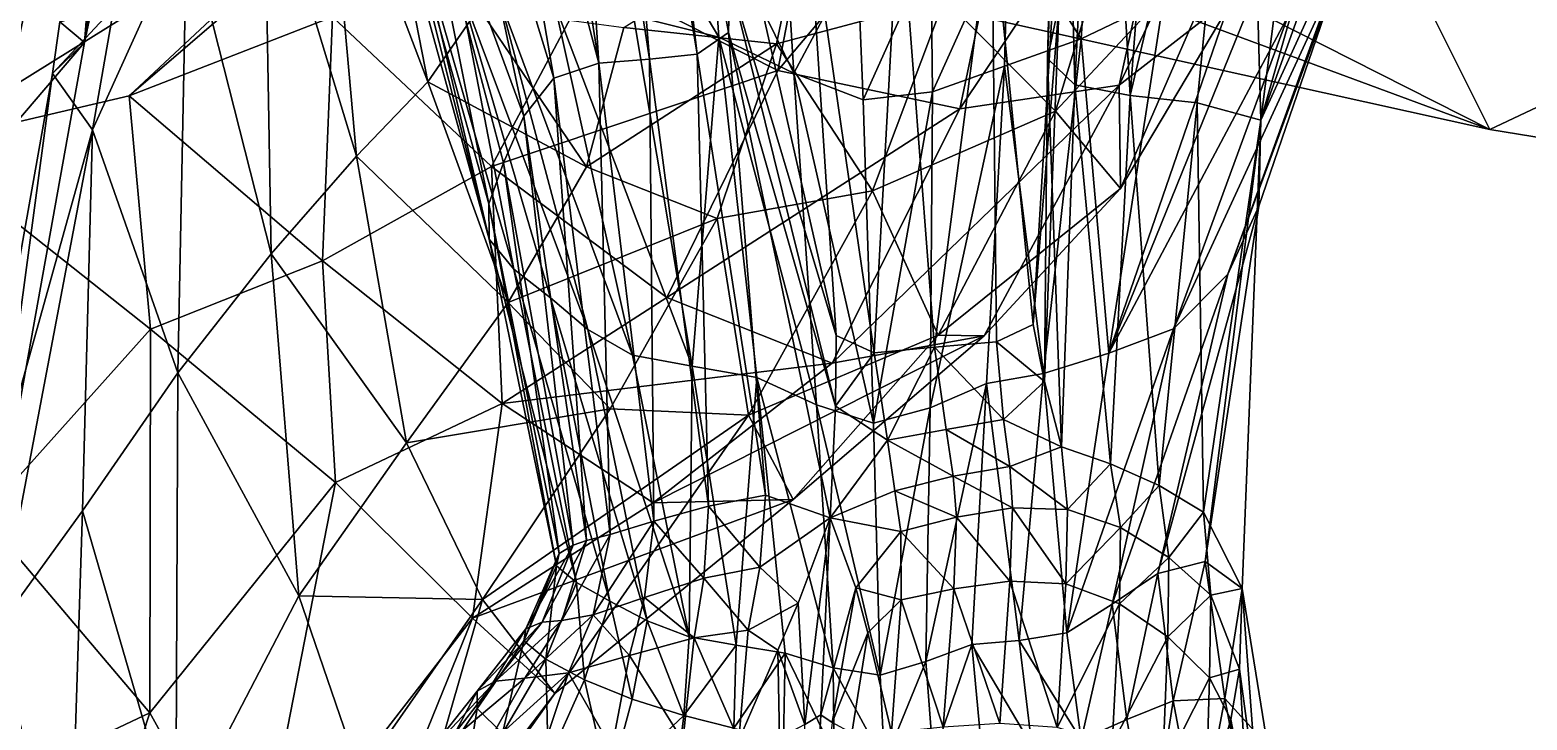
# Model space of a CAD drawing. Extents: x -76 to 76, y -20 to 79.
# Drawn here: x 2.073 to 6.332, y -9.336 to -7.374 of the extents above; entities that cross this region are included whole.
import ezdxf

# ---------------------------------------------------------------- set-up
doc = ezdxf.new("R2010")
doc.units = 0

msp = doc.modelspace()

# ---------------------------------------------------------------- linework, layer by layer
for points in [[(1.5892, -5.3111, 19.4395), (1.3165, -5.842, 18.2657), (6.2252, -7.6568, 19.3377)], [(5.9858, -7.1766, 20.1321), (1.5892, -5.3111, 19.4395), (6.2252, -7.6568, 19.3377)], [(3.7044, -5.8321, 3.4085), (3.7755, -5.7778, 3.3352), (3.9708, -7.4423, 2.0187)], [(4.0634, -7.2289, 1.8328), (4.0596, -7.381, 1.9652), (3.7755, -5.7778, 3.3352)], [(3.7755, -5.7778, 3.3352), (4.0596, -7.381, 1.9652), (3.9708, -7.4423, 2.0187)], [(3.5855, -5.8554, 3.4342), (3.7044, -5.8321, 3.4085), (3.8352, -7.4567, 2.0286)], [(3.7044, -5.8321, 3.4085), (3.9708, -7.4423, 2.0187), (3.8352, -7.4567, 2.0286)], [(5.0322, -5.8266, 3.2086), (5.006, -5.9874, 3.3905), (4.9678, -7.4552, 1.9306)], [(5.0007, -7.2983, 1.7836), (5.0322, -5.8266, 3.2086), (4.9678, -7.4552, 1.9306)], [(1.3165, -5.842, 18.2657), (2.7042, -6.8766, 17.3125), (6.2252, -7.6568, 19.3377)], [(3.4432, -5.8876, 3.4427), (3.5855, -5.8554, 3.4342), (3.691, -7.4682, 2.03)], [(3.5855, -5.8554, 3.4342), (3.8352, -7.4567, 2.0286), (3.691, -7.4682, 2.03)], [(3.4432, -5.8876, 3.4427), (3.691, -7.4682, 2.03), (3.3084, -6.0254, 3.4118)], [(2.3356, -6.0378, 9.4713), (2.5408, -5.9328, 9.8161), (2.2282, -7.4093, 9.5609)], [(2.5408, -5.9328, 9.8161), (2.4357, -6.0329, 9.9172), (2.2282, -7.4093, 9.5609)], [(5.0454, -7.5301, 2.0037), (4.9678, -7.4552, 1.9306), (5.006, -5.9874, 3.3905)], [(5.1171, -6.086, 3.4978), (5.0454, -7.5301, 2.0037), (5.006, -5.9874, 3.3905)], [(2.0523, -6.195, 9.0854), (2.3356, -6.0378, 9.4713), (1.9743, -7.7063, 9.3211)], [(1.9743, -7.7063, 9.3211), (2.3356, -6.0378, 9.4713), (2.2282, -7.4093, 9.5609)], [(2.4357, -6.0329, 9.9172), (2.1583, -7.3508, 9.6796), (2.2282, -7.4093, 9.5609)], [(3.212, -6.3659, 3.3193), (3.3084, -6.0254, 3.4118), (3.5634, -7.5109, 2.0496)], [(3.691, -7.4682, 2.03), (3.5634, -7.5109, 2.0496), (3.3084, -6.0254, 3.4118)], [(5.0454, -7.5301, 2.0037), (5.1171, -6.086, 3.4978), (5.2025, -7.5597, 2.0234)], [(5.1171, -6.086, 3.4978), (5.3111, -6.1385, 3.5473), (5.2025, -7.5597, 2.0234)], [(5.3111, -6.1385, 3.5473), (5.5336, -6.1611, 3.556), (5.2025, -7.5597, 2.0234)], [(5.5336, -6.1611, 3.556), (5.3934, -7.5808, 2.0104), (5.2025, -7.5597, 2.0234)], [(5.3934, -7.5808, 2.0104), (5.5336, -6.1611, 3.556), (5.5738, -7.6307, 2.0877)], [(5.5336, -6.1611, 3.556), (5.7564, -6.2022, 3.6435), (5.5738, -7.6307, 2.0877)], [(5.7564, -6.2022, 3.6435), (5.9514, -6.3102, 3.9293), (5.5738, -7.6307, 2.0877)], [(5.9514, -6.3102, 3.9293), (5.9209, -6.6616, 3.6025), (5.5738, -7.6307, 2.0877)], [(3.212, -6.3659, 3.3193), (3.4776, -7.6188, 2.1139), (3.1472, -6.7198, 3.2867)], [(3.4776, -7.6188, 2.1139), (3.212, -6.3659, 3.3193), (3.5634, -7.5109, 2.0496)], [(6.3716, -6.4118, 20.007), (5.9858, -7.1766, 20.1321), (10.4566, -7.7685, 22.2382)], [(5.504, -7.2706, 13.0879), (5.6493, -6.5294, 13.5219), (5.171, -7.5312, 13.6556)], [(5.6493, -6.5294, 13.5219), (5.3694, -6.6245, 14.101), (5.171, -7.5312, 13.6556)], [(3.6728, -7.2213, 15.3141), (4.2001, -7.4892, 14.835), (4.3795, -6.5623, 15.1968)], [(4.9213, -6.6351, 14.6679), (4.3795, -6.5623, 15.1968), (4.2001, -7.4892, 14.835)], [(4.718, -7.5983, 14.2601), (4.9213, -6.6351, 14.6679), (4.2001, -7.4892, 14.835)], [(4.718, -7.5983, 14.2601), (5.171, -7.5312, 13.6556), (5.3694, -6.6245, 14.101)], [(4.9213, -6.6351, 14.6679), (4.718, -7.5983, 14.2601), (5.3694, -6.6245, 14.101)], [(2.3548, -7.5615, 15.6689), (2.9338, -7.3367, 15.4423), (3.3899, -6.6728, 16.8151)], [(3.1029, -6.8614, 17.007), (2.3548, -7.5615, 15.6689), (3.3899, -6.6728, 16.8151)], [(5.9209, -6.6616, 3.6025), (5.8854, -6.9517, 3.5964), (5.5738, -7.6307, 2.0877)], [(3.0431, -6.6967, 10.3304), (3.2047, -7.5212, 10.3359), (2.915, -6.7573, 10.3273)], [(3.2047, -7.5212, 10.3359), (3.0431, -6.6967, 10.3304), (3.3494, -7.3122, 10.2721)], [(3.1073, -6.8979, 3.4354), (3.1472, -6.7198, 3.2867), (3.3783, -7.8678, 2.3413)], [(3.1472, -6.7198, 3.2867), (3.4203, -7.7513, 2.2141), (3.3783, -7.8678, 2.3413)], [(3.4776, -7.6188, 2.1139), (3.4203, -7.7513, 2.2141), (3.1472, -6.7198, 3.2867)], [(2.739, -6.8701, 10.1448), (2.915, -6.7573, 10.3273), (3.0019, -7.7325, 10.3435)], [(3.2047, -7.5212, 10.3359), (3.0019, -7.7325, 10.3435), (2.915, -6.7573, 10.3273)], [(1.4003, -7.5682, 16.2156), (2.7042, -6.8766, 17.3125), (1.1017, -7.3331, 16.4786)], [(1.7548, -7.7012, 15.9733), (3.1029, -6.8614, 17.007), (1.4003, -7.5682, 16.2156)], [(3.1029, -6.8614, 17.007), (2.7042, -6.8766, 17.3125), (1.4003, -7.5682, 16.2156)], [(2.3548, -7.5615, 15.6689), (3.1029, -6.8614, 17.007), (1.7548, -7.7012, 15.9733)], [(2.739, -6.8701, 10.1448), (2.7588, -8.0104, 10.2465), (2.5189, -7.0656, 9.8698)], [(2.7042, -6.8766, 17.3125), (7.305, -7.1464, 18.2248), (6.2252, -7.6568, 19.3377)], [(2.7588, -8.0104, 10.2465), (2.739, -6.8701, 10.1448), (3.0019, -7.7325, 10.3435)], [(3.1073, -6.8979, 3.4354), (3.3783, -7.8678, 2.3413), (3.3788, -7.9685, 2.4614)], [(3.1128, -7.0019, 3.6107), (3.1073, -6.8979, 3.4354), (3.3788, -7.9685, 2.4614)], [(3.7898, -7.3336, 4.4422), (4.0329, -7.3938, 4.4865), (3.7606, -6.9345, 5.0977)], [(4.0329, -7.3938, 4.4865), (4.0056, -7.0072, 5.1572), (3.7606, -6.9345, 5.0977)], [(4.2848, -6.9889, 1.6107), (4.5462, -6.9765, 1.5778), (4.4743, -8.2922, 0.6973)], [(4.5462, -6.9765, 1.5778), (4.6456, -8.2757, 0.6831), (4.4743, -8.2922, 0.6973)], [(4.5462, -6.9765, 1.5778), (4.8086, -7.0235, 1.58), (4.6456, -8.2757, 0.6831)], [(5.0636, -7.3987, 4.4832), (5.0905, -6.9622, 5.1782), (4.8554, -7.0724, 5.1844)], [(5.0636, -7.3987, 4.4832), (5.2978, -7.2858, 4.5256), (5.0905, -6.9622, 5.1782)], [(5.8854, -6.9517, 3.5964), (5.8081, -7.1769, 3.7578), (5.4805, -8.0685, 2.5155)], [(5.5681, -7.8752, 2.2551), (5.8854, -6.9517, 3.5964), (5.4805, -8.0685, 2.5155)], [(5.8854, -6.9517, 3.5964), (5.5681, -7.8752, 2.2551), (5.5738, -7.6307, 2.0877)], [(3.1841, -7.1332, 3.658), (3.1128, -7.0019, 3.6107), (3.3788, -7.9685, 2.4614)], [(4.2455, -7.4967, 4.5662), (4.2215, -7.0972, 5.2302), (4.0056, -7.0072, 5.1572)], [(4.0329, -7.3938, 4.4865), (4.2455, -7.4967, 4.5662), (4.0056, -7.0072, 5.1572)], [(4.0994, -7.07, 1.6915), (4.2848, -6.9889, 1.6107), (4.366, -8.2429, 0.7798)], [(4.2848, -6.9889, 1.6107), (4.4743, -8.2922, 0.6973), (4.366, -8.2429, 0.7798)], [(4.8086, -7.0235, 1.58), (4.8221, -8.2603, 0.7137), (4.6456, -8.2757, 0.6831)], [(4.8086, -7.0235, 1.58), (4.9917, -7.1306, 1.6409), (4.9268, -8.2112, 0.784)], [(4.8221, -8.2603, 0.7137), (4.8086, -7.0235, 1.58), (4.9268, -8.2112, 0.784)], [(2.251, -7.6582, 9.6653), (2.3118, -7.3108, 9.6469), (2.5189, -7.0656, 9.8698)], [(2.4932, -8.3485, 10.0987), (2.251, -7.6582, 9.6653), (2.5189, -7.0656, 9.8698)], [(2.7588, -8.0104, 10.2465), (2.4932, -8.3485, 10.0987), (2.5189, -7.0656, 9.8698)], [(4.1966, -7.4131, 10.5427), (3.7627, -7.3664, 10.3353), (4.2729, -7.0454, 10.3963)], [(4.1966, -7.4131, 10.5427), (4.2729, -7.0454, 10.3963), (4.674, -7.2849, 10.8236)], [(4.9901, -7.6047, 11.5476), (5.1489, -7.0857, 11.1795), (5.5131, -7.0453, 12.1323)], [(4.9901, -7.6047, 11.5476), (5.5131, -7.0453, 12.1323), (5.1747, -7.8242, 12.5536)], [(5.504, -7.2706, 13.0879), (5.1747, -7.8242, 12.5536), (5.5131, -7.0453, 12.1323)], [(4.0634, -7.2289, 1.8328), (4.0994, -7.07, 1.6915), (4.366, -8.2429, 0.7798)], [(4.2215, -7.0972, 5.2302), (4.2455, -7.4967, 4.5662), (4.4256, -7.1582, 5.2716)], [(4.6354, -7.1438, 5.2359), (4.6406, -7.5499, 4.5679), (4.8554, -7.0724, 5.1844)], [(4.6406, -7.5499, 4.5679), (4.8453, -7.4765, 4.4988), (4.8554, -7.0724, 5.1844)], [(5.1489, -7.0857, 11.1795), (4.9901, -7.6047, 11.5476), (4.674, -7.2849, 10.8236)], [(4.8453, -7.4765, 4.4988), (5.0636, -7.3987, 4.4832), (4.8554, -7.0724, 5.1844)], [(5.5499, -7.1071, 4.6308), (5.2978, -7.2858, 4.5256), (5.1423, -8.2932, 2.9257)], [(5.5292, -7.3381, 4.1992), (5.5499, -7.1071, 4.6308), (5.1423, -8.2932, 2.9257)], [(3.1841, -7.1332, 3.658), (3.4489, -8.0536, 2.5401), (3.2927, -7.2441, 3.7423)], [(3.4489, -8.0536, 2.5401), (3.1841, -7.1332, 3.658), (3.3788, -7.9685, 2.4614)], [(4.6354, -7.1438, 5.2359), (4.4256, -7.1582, 5.2716), (4.4429, -7.5722, 4.6153)], [(4.6406, -7.5499, 4.5679), (4.6354, -7.1438, 5.2359), (4.4429, -7.5722, 4.6153)], [(4.9917, -7.1306, 1.6409), (5.0007, -7.2983, 1.7836), (4.9268, -8.2112, 0.784)], [(10.7025, -8.3858, 21.1753), (6.2252, -7.6568, 19.3377), (7.305, -7.1464, 18.2248)], [(4.2455, -7.4967, 4.5662), (4.4429, -7.5722, 4.6153), (4.4256, -7.1582, 5.2716)], [(5.6523, -7.3335, 3.9335), (5.3261, -8.224, 2.7231), (5.8081, -7.1769, 3.7578)], [(5.3261, -8.224, 2.7231), (5.4805, -8.0685, 2.5155), (5.8081, -7.1769, 3.7578)], [(10.4566, -7.7685, 22.2382), (5.9858, -7.1766, 20.1321), (10.7025, -8.3858, 21.1753)], [(5.9858, -7.1766, 20.1321), (6.2252, -7.6568, 19.3377), (10.7025, -8.3858, 21.1753)], [(3.3855, -7.7623, 15.0626), (3.6728, -7.2213, 15.3141), (2.9338, -7.3367, 15.4423)], [(3.6728, -7.2213, 15.3141), (3.3855, -7.7623, 15.0626), (4.2001, -7.4892, 14.835)], [(4.0634, -7.2289, 1.8328), (4.3644, -8.4434, 0.7005), (4.0596, -7.381, 1.9652)], [(4.3644, -8.4434, 0.7005), (4.0634, -7.2289, 1.8328), (4.366, -8.2429, 0.7798)], [(3.4099, -7.2866, 4.0285), (3.2927, -7.2441, 3.7423), (3.6596, -8.2252, 2.766)], [(3.4489, -8.0536, 2.5401), (3.5541, -8.1352, 2.6257), (3.2927, -7.2441, 3.7423)], [(3.2927, -7.2441, 3.7423), (3.5541, -8.1352, 2.6257), (3.6596, -8.2252, 2.766)], [(5.504, -7.2706, 13.0879), (5.171, -7.5312, 13.6556), (5.1747, -7.8242, 12.5536)], [(2.1583, -7.3508, 9.6796), (2.3118, -7.3108, 9.6469), (2.1372, -7.4978, 9.6977)], [(2.3118, -7.3108, 9.6469), (2.251, -7.6582, 9.6653), (2.1372, -7.4978, 9.6977)], [(3.2047, -7.5212, 10.3359), (3.3494, -7.3122, 10.2721), (3.6559, -7.7629, 10.4163)], [(3.7627, -7.3664, 10.3353), (3.6559, -7.7629, 10.4163), (3.3494, -7.3122, 10.2721)], [(3.4099, -7.2866, 4.0285), (3.6596, -8.2252, 2.766), (3.7868, -8.2983, 2.8852)], [(3.5657, -7.3025, 4.3255), (3.4099, -7.2866, 4.0285), (3.7868, -8.2983, 2.8852)], [(3.7898, -7.3336, 4.4422), (3.5657, -7.3025, 4.3255), (3.9568, -8.3293, 2.9071)], [(3.5657, -7.3025, 4.3255), (3.7868, -8.2983, 2.8852), (3.9568, -8.3293, 2.9071)], [(4.1966, -7.4131, 10.5427), (4.674, -7.2849, 10.8236), (4.47, -7.8308, 11.0595)], [(4.9901, -7.6047, 11.5476), (4.47, -7.8308, 11.0595), (4.674, -7.2849, 10.8236)], [(5.0007, -7.2983, 1.7836), (4.9592, -8.3738, 0.7368), (4.9268, -8.2112, 0.784)], [(5.0007, -7.2983, 1.7836), (4.9678, -7.4552, 1.9306), (4.9592, -8.3738, 0.7368)], [(5.2978, -7.2858, 4.5256), (5.0636, -7.3987, 4.4832), (5.1423, -8.2932, 2.9257)], [(2.2282, -7.4093, 9.5609), (2.1583, -7.3508, 9.6796), (2.1372, -7.4978, 9.6977)], [(2.3548, -7.5615, 15.6689), (2.9054, -8.03, 15.0871), (2.9338, -7.3367, 15.4423)], [(2.9054, -8.03, 15.0871), (3.3855, -7.7623, 15.0626), (2.9338, -7.3367, 15.4423)], [(3.7627, -7.3664, 10.3353), (4.1966, -7.4131, 10.5427), (3.6559, -7.7629, 10.4163)], [(3.7898, -7.3336, 4.4422), (3.9568, -8.3293, 2.9071), (4.0329, -7.3938, 4.4865)], [(5.6523, -7.3335, 3.9335), (5.5292, -7.3381, 4.1992), (5.1423, -8.2932, 2.9257)], [(5.3261, -8.224, 2.7231), (5.6523, -7.3335, 3.9335), (5.1423, -8.2932, 2.9257)], [(1.9153, -9.1459, 9.7887), (2.2282, -7.4093, 9.5609), (2.1372, -7.4978, 9.6977)], [(2.2282, -7.4093, 9.5609), (1.9153, -9.1459, 9.7887), (1.9743, -7.7063, 9.3211)], [(3.9568, -8.3293, 2.9071), (4.1409, -8.3618, 2.9158), (4.0329, -7.3938, 4.4865)], [(3.9708, -7.4423, 2.0187), (4.0596, -7.381, 1.9652), (4.1648, -8.6965, 0.6395)], [(4.2455, -7.4967, 4.5662), (4.0329, -7.3938, 4.4865), (4.3105, -8.4394, 2.9949)], [(4.0329, -7.3938, 4.4865), (4.1409, -8.3618, 2.9158), (4.3105, -8.4394, 2.9949)], [(4.3644, -8.4434, 0.7005), (4.3492, -8.7608, 0.5062), (4.0596, -7.381, 1.9652)], [(4.0596, -7.381, 1.9652), (4.3492, -8.7608, 0.5062), (4.1648, -8.6965, 0.6395)], [(5.0636, -7.3987, 4.4832), (4.8453, -7.4765, 4.4988), (4.9557, -8.3506, 2.9173)], [(5.0636, -7.3987, 4.4832), (4.9557, -8.3506, 2.9173), (5.1423, -8.2932, 2.9257)], [(4.1966, -7.4131, 10.5427), (4.0273, -7.9097, 10.6806), (3.6559, -7.7629, 10.4163)], [(3.8352, -7.4567, 2.0286), (3.9708, -7.4423, 2.0187), (4.0034, -8.7277, 0.6672)], [(3.9708, -7.4423, 2.0187), (4.1648, -8.6965, 0.6395), (4.0034, -8.7277, 0.6672)], [(4.0273, -7.9097, 10.6806), (4.1966, -7.4131, 10.5427), (4.47, -7.8308, 11.0595)], [(3.3855, -7.7623, 15.0626), (3.8846, -8.1346, 14.5173), (4.2001, -7.4892, 14.835)], [(3.5634, -7.5109, 2.0496), (3.691, -7.4682, 2.03), (3.7232, -8.8087, 0.7865)], [(3.691, -7.4682, 2.03), (3.8352, -7.4567, 2.0286), (3.8476, -8.7705, 0.7053)], [(3.691, -7.4682, 2.03), (3.8476, -8.7705, 0.7053), (3.7232, -8.8087, 0.7865)], [(3.8352, -7.4567, 2.0286), (4.0034, -8.7277, 0.6672), (3.8476, -8.7705, 0.7053)], [(4.718, -7.5983, 14.2601), (4.2001, -7.4892, 14.835), (3.8846, -8.1346, 14.5173)], [(4.6406, -7.5499, 4.5679), (4.6335, -8.4486, 2.9961), (4.8453, -7.4765, 4.4988)], [(4.6335, -8.4486, 2.9961), (4.7943, -8.3787, 2.9199), (4.8453, -7.4765, 4.4988)], [(4.8453, -7.4765, 4.4988), (4.7943, -8.3787, 2.9199), (4.9557, -8.3506, 2.9173)], [(4.9678, -7.4552, 1.9306), (5.0071, -8.5587, 0.6369), (4.9592, -8.3738, 0.7368)], [(4.9678, -7.4552, 1.9306), (5.0454, -7.5301, 2.0037), (5.0071, -8.5587, 0.6369)], [(1.8576, -9.0659, 9.8957), (2.1372, -7.4978, 9.6977), (2.251, -7.6582, 9.6653)], [(1.8576, -9.0659, 9.8957), (1.9153, -9.1459, 9.7887), (2.1372, -7.4978, 9.6977)], [(3.2047, -7.5212, 10.3359), (3.4331, -8.1489, 10.4856), (3.0019, -7.7325, 10.3435)], [(3.4331, -8.1489, 10.4856), (3.2047, -7.5212, 10.3359), (3.6559, -7.7629, 10.4163)], [(3.4776, -7.6188, 2.1139), (3.5634, -7.5109, 2.0496), (3.6563, -8.8259, 0.9438)], [(3.5634, -7.5109, 2.0496), (3.7232, -8.8087, 0.7865), (3.6563, -8.8259, 0.9438)], [(4.2455, -7.4967, 4.5662), (4.3105, -8.4394, 2.9949), (4.4724, -8.4918, 3.0524)], [(4.4429, -7.5722, 4.6153), (4.2455, -7.4967, 4.5662), (4.4724, -8.4918, 3.0524)], [(4.718, -7.5983, 14.2601), (4.3545, -8.3211, 13.8173), (5.171, -7.5312, 13.6556)], [(4.3545, -8.3211, 13.8173), (4.7872, -8.2436, 13.1128), (5.171, -7.5312, 13.6556)], [(5.171, -7.5312, 13.6556), (4.7872, -8.2436, 13.1128), (5.1747, -7.8242, 12.5536)], [(5.0454, -7.5301, 2.0037), (5.1469, -8.6077, 0.6727), (5.0071, -8.5587, 0.6369)], [(5.0454, -7.5301, 2.0037), (5.2025, -7.5597, 2.0234), (5.1469, -8.6077, 0.6727)], [(2.3548, -7.5615, 15.6689), (1.7548, -7.7012, 15.9733), (2.4157, -8.2245, 15.2295)], [(2.9054, -8.03, 15.0871), (2.3548, -7.5615, 15.6689), (2.4157, -8.2245, 15.2295)], [(4.6406, -7.5499, 4.5679), (4.4429, -7.5722, 4.6153), (4.4724, -8.4918, 3.0524)], [(4.6335, -8.4486, 2.9961), (4.6406, -7.5499, 4.5679), (4.4724, -8.4918, 3.0524)], [(5.2025, -7.5597, 2.0234), (5.2846, -8.6691, 0.671), (5.1469, -8.6077, 0.6727)], [(5.2025, -7.5597, 2.0234), (5.3934, -7.5808, 2.0104), (5.2846, -8.6691, 0.671)], [(3.4203, -7.7513, 2.2141), (3.4776, -7.6188, 2.1139), (3.6177, -8.8383, 1.1233)], [(3.4776, -7.6188, 2.1139), (3.6563, -8.8259, 0.9438), (3.6177, -8.8383, 1.1233)], [(4.3545, -8.3211, 13.8173), (4.718, -7.5983, 14.2601), (3.8846, -8.1346, 14.5173)], [(4.9901, -7.6047, 11.5476), (4.6567, -8.2419, 11.9454), (4.47, -7.8308, 11.0595)], [(4.6567, -8.2419, 11.9454), (4.9901, -7.6047, 11.5476), (5.1747, -7.8242, 12.5536)], [(5.3934, -7.5808, 2.0104), (5.4113, -8.7448, 0.6673), (5.2846, -8.6691, 0.671)], [(5.3934, -7.5808, 2.0104), (5.5738, -7.6307, 2.0877), (5.4113, -8.7448, 0.6673)], [(1.9814, -9.0726, 9.8239), (1.8576, -9.0659, 9.8957), (2.251, -7.6582, 9.6653)], [(2.2227, -8.7407, 9.9542), (1.9814, -9.0726, 9.8239), (2.251, -7.6582, 9.6653)], [(2.2227, -8.7407, 9.9542), (2.251, -7.6582, 9.6653), (2.4932, -8.3485, 10.0987)], [(5.5738, -7.6307, 2.0877), (5.5216, -8.9616, 0.643), (5.4113, -8.7448, 0.6673)], [(5.5681, -7.8752, 2.2551), (5.4162, -8.8851, 1.0992), (5.5738, -7.6307, 2.0877)], [(5.4162, -8.8851, 1.0992), (5.5216, -8.9616, 0.643), (5.5738, -7.6307, 2.0877)], [(1.939, -8.7567, 15.5492), (2.4157, -8.2245, 15.2295), (1.7548, -7.7012, 15.9733)], [(2.7588, -8.0104, 10.2465), (3.0019, -7.7325, 10.3435), (3.1438, -8.5478, 10.5221)], [(3.4331, -8.1489, 10.4856), (3.1438, -8.5478, 10.5221), (3.0019, -7.7325, 10.3435)], [(2.9054, -8.03, 15.0871), (3.4159, -8.4364, 14.3825), (3.3855, -7.7623, 15.0626)], [(3.3783, -7.8678, 2.3413), (3.4203, -7.7513, 2.2141), (3.5783, -8.8622, 1.2712)], [(3.4159, -8.4364, 14.3825), (3.8846, -8.1346, 14.5173), (3.3855, -7.7623, 15.0626)], [(3.4203, -7.7513, 2.2141), (3.6177, -8.8383, 1.1233), (3.5783, -8.8622, 1.2712)], [(3.4331, -8.1489, 10.4856), (3.6559, -7.7629, 10.4163), (4.0273, -7.9097, 10.6806)], [(4.0273, -7.9097, 10.6806), (4.47, -7.8308, 11.0595), (4.1172, -8.4692, 11.3468)], [(4.6567, -8.2419, 11.9454), (4.1172, -8.4692, 11.3468), (4.47, -7.8308, 11.0595)], [(4.6567, -8.2419, 11.9454), (5.1747, -7.8242, 12.5536), (4.7872, -8.2436, 13.1128)], [(3.3783, -7.8678, 2.3413), (3.5783, -8.8622, 1.2712), (3.5708, -8.8976, 1.391)], [(3.3788, -7.9685, 2.4614), (3.3783, -7.8678, 2.3413), (3.5708, -8.8976, 1.391)], [(5.5681, -7.8752, 2.2551), (5.4805, -8.0685, 2.5155), (5.2812, -8.9198, 1.4351)], [(5.4162, -8.8851, 1.0992), (5.5681, -7.8752, 2.2551), (5.2812, -8.9198, 1.4351)], [(3.7233, -8.4515, 10.8414), (3.4331, -8.1489, 10.4856), (4.0273, -7.9097, 10.6806)], [(3.7233, -8.4515, 10.8414), (4.0273, -7.9097, 10.6806), (4.1172, -8.4692, 11.3468)], [(3.4489, -8.0536, 2.5401), (3.3788, -7.9685, 2.4614), (3.6279, -8.9445, 1.4858)], [(3.3788, -7.9685, 2.4614), (3.5708, -8.8976, 1.391), (3.6279, -8.9445, 1.4858)], [(2.9054, -8.03, 15.0871), (2.4157, -8.2245, 15.2295), (2.942, -8.6607, 14.4055)], [(2.7588, -8.0104, 10.2465), (2.8375, -8.9832, 10.5049), (2.4932, -8.3485, 10.0987)], [(2.8375, -8.9832, 10.5049), (2.7588, -8.0104, 10.2465), (3.1438, -8.5478, 10.5221)], [(3.4159, -8.4364, 14.3825), (2.9054, -8.03, 15.0871), (2.942, -8.6607, 14.4055)], [(3.4489, -8.0536, 2.5401), (3.6279, -8.9445, 1.4858), (3.7229, -8.9982, 1.586)], [(3.5541, -8.1352, 2.6257), (3.4489, -8.0536, 2.5401), (3.7229, -8.9982, 1.586)], [(5.3261, -8.224, 2.7231), (5.1516, -9.0061, 1.6746), (5.4805, -8.0685, 2.5155)], [(5.1516, -9.0061, 1.6746), (5.2812, -8.9198, 1.4351), (5.4805, -8.0685, 2.5155)], [(3.4331, -8.1489, 10.4856), (3.7233, -8.4515, 10.8414), (3.1438, -8.5478, 10.5221)], [(4.3545, -8.3211, 13.8173), (3.8846, -8.1346, 14.5173), (3.4159, -8.4364, 14.3825)], [(3.6596, -8.2252, 2.766), (3.5541, -8.1352, 2.6257), (3.8291, -9.0538, 1.7217)], [(3.5541, -8.1352, 2.6257), (3.7229, -8.9982, 1.586), (3.8291, -9.0538, 1.7217)], [(4.8221, -8.2603, 0.7137), (4.9268, -8.2112, 0.784), (4.9592, -8.3738, 0.7368)], [(1.939, -8.7567, 15.5492), (2.4141, -9.3159, 14.8873), (2.4157, -8.2245, 15.2295)], [(2.4141, -9.3159, 14.8873), (2.942, -8.6607, 14.4055), (2.4157, -8.2245, 15.2295)], [(3.6596, -8.2252, 2.766), (3.8291, -9.0538, 1.7217), (3.9481, -9.0994, 1.8142)], [(3.7868, -8.2983, 2.8852), (3.6596, -8.2252, 2.766), (3.9481, -9.0994, 1.8142)], [(3.8461, -8.7184, 13.4318), (4.2437, -8.7092, 12.5234), (4.7872, -8.2436, 13.1128)], [(4.3545, -8.3211, 13.8173), (3.8461, -8.7184, 13.4318), (4.7872, -8.2436, 13.1128)], [(4.6567, -8.2419, 11.9454), (4.2437, -8.7092, 12.5234), (4.1172, -8.4692, 11.3468)], [(4.2437, -8.7092, 12.5234), (4.6567, -8.2419, 11.9454), (4.7872, -8.2436, 13.1128)], [(4.3644, -8.4434, 0.7005), (4.366, -8.2429, 0.7798), (4.4743, -8.2922, 0.6973)], [(4.8221, -8.2603, 0.7137), (4.8421, -8.4814, 0.6014), (4.6456, -8.2757, 0.6831)], [(4.8421, -8.4814, 0.6014), (4.8221, -8.2603, 0.7137), (4.9592, -8.3738, 0.7368)], [(5.3261, -8.224, 2.7231), (5.1423, -8.2932, 2.9257), (5.0221, -9.0883, 1.7992)], [(5.1516, -9.0061, 1.6746), (5.3261, -8.224, 2.7231), (5.0221, -9.0883, 1.7992)], [(3.9568, -8.3293, 2.9071), (3.7868, -8.2983, 2.8852), (3.9481, -9.0994, 1.8142)], [(4.5122, -8.5402, 0.5612), (4.3644, -8.4434, 0.7005), (4.4743, -8.2922, 0.6973)], [(4.5122, -8.5402, 0.5612), (4.4743, -8.2922, 0.6973), (4.6456, -8.2757, 0.6831)], [(4.6789, -8.5097, 0.5621), (4.5122, -8.5402, 0.5612), (4.6456, -8.2757, 0.6831)], [(4.8421, -8.4814, 0.6014), (4.6789, -8.5097, 0.5621), (4.6456, -8.2757, 0.6831)], [(5.1423, -8.2932, 2.9257), (4.9557, -8.3506, 2.9173), (5.0221, -9.0883, 1.7992)], [(3.8461, -8.7184, 13.4318), (4.3545, -8.3211, 13.8173), (3.4159, -8.4364, 14.3825)], [(4.0819, -9.1234, 1.7851), (3.9568, -8.3293, 2.9071), (3.9481, -9.0994, 1.8142)], [(3.9568, -8.3293, 2.9071), (4.0819, -9.1234, 1.7851), (4.1409, -8.3618, 2.9158)], [(2.2227, -8.7407, 9.9542), (2.4932, -8.3485, 10.0987), (2.4876, -9.6561, 10.6308)], [(2.8375, -8.9832, 10.5049), (2.4876, -9.6561, 10.6308), (2.4932, -8.3485, 10.0987)], [(4.0819, -9.1234, 1.7851), (4.2214, -9.1459, 1.7533), (4.1409, -8.3618, 2.9158)], [(4.3105, -8.4394, 2.9949), (4.1409, -8.3618, 2.9158), (4.3581, -9.1873, 1.8379)], [(4.1409, -8.3618, 2.9158), (4.2214, -9.1459, 1.7533), (4.3581, -9.1873, 1.8379)], [(4.6335, -8.4486, 2.9961), (4.6212, -9.17, 1.848), (4.7943, -8.3787, 2.9199)], [(4.6212, -9.17, 1.848), (4.7517, -9.121, 1.7673), (4.7943, -8.3787, 2.9199)], [(4.7943, -8.3787, 2.9199), (4.7517, -9.121, 1.7673), (4.8871, -9.1101, 1.7905)], [(4.9557, -8.3506, 2.9173), (4.7943, -8.3787, 2.9199), (4.8871, -9.1101, 1.7905)], [(4.8421, -8.4814, 0.6014), (4.9592, -8.3738, 0.7368), (5.0071, -8.5587, 0.6369)], [(4.9557, -8.3506, 2.9173), (4.8871, -9.1101, 1.7905), (5.0221, -9.0883, 1.7992)], [(3.4159, -8.4364, 14.3825), (2.942, -8.6607, 14.4055), (3.3315, -9.0465, 13.2909)], [(3.7233, -8.4515, 10.8414), (3.3598, -8.9937, 10.9503), (3.1438, -8.5478, 10.5221)], [(3.8461, -8.7184, 13.4318), (3.4159, -8.4364, 14.3825), (3.3315, -9.0465, 13.2909)], [(3.7233, -8.4515, 10.8414), (4.1172, -8.4692, 11.3468), (3.3598, -8.9937, 10.9503)], [(4.1172, -8.4692, 11.3468), (3.5661, -9.2606, 11.8282), (3.3598, -8.9937, 10.9503)], [(4.2437, -8.7092, 12.5234), (3.5661, -9.2606, 11.8282), (4.1172, -8.4692, 11.3468)], [(4.3105, -8.4394, 2.9949), (4.3581, -9.1873, 1.8379), (4.4914, -9.2084, 1.9119)], [(4.4724, -8.4918, 3.0524), (4.3105, -8.4394, 2.9949), (4.4914, -9.2084, 1.9119)], [(4.3644, -8.4434, 0.7005), (4.5122, -8.5402, 0.5612), (4.3492, -8.7608, 0.5062)], [(4.6335, -8.4486, 2.9961), (4.4724, -8.4918, 3.0524), (4.4914, -9.2084, 1.9119)], [(4.6212, -9.17, 1.848), (4.6335, -8.4486, 2.9961), (4.4914, -9.2084, 1.9119)], [(4.5122, -8.5402, 0.5612), (4.6789, -8.5097, 0.5621), (4.6995, -8.6421, 0.4675)], [(4.8421, -8.4814, 0.6014), (4.8601, -8.6149, 0.5047), (4.6789, -8.5097, 0.5621)], [(4.8601, -8.6149, 0.5047), (4.6995, -8.6421, 0.4675), (4.6789, -8.5097, 0.5621)], [(4.8601, -8.6149, 0.5047), (4.8421, -8.4814, 0.6014), (5.0071, -8.5587, 0.6369)], [(2.8375, -8.9832, 10.5049), (3.1438, -8.5478, 10.5221), (3.3598, -8.9937, 10.9503)], [(4.5122, -8.5402, 0.5612), (4.5334, -8.6842, 0.4604), (4.3492, -8.7608, 0.5062)], [(4.5334, -8.6842, 0.4604), (4.5122, -8.5402, 0.5612), (4.6995, -8.6421, 0.4675)], [(4.8601, -8.6149, 0.5047), (5.0071, -8.5587, 0.6369), (5.0243, -8.737, 0.396)], [(5.0243, -8.737, 0.396), (5.0071, -8.5587, 0.6369), (5.1469, -8.6077, 0.6727)], [(4.5334, -8.6842, 0.4604), (4.6995, -8.6421, 0.4675), (4.7089, -8.7589, 0.3383)], [(4.8601, -8.6149, 0.5047), (4.8679, -8.7325, 0.3674), (4.6995, -8.6421, 0.4675)], [(4.8679, -8.7325, 0.3674), (4.7089, -8.7589, 0.3383), (4.6995, -8.6421, 0.4675)], [(4.8679, -8.7325, 0.3674), (4.8601, -8.6149, 0.5047), (5.0243, -8.737, 0.396)], [(5.1749, -8.7883, 0.4006), (5.0243, -8.737, 0.396), (5.1469, -8.6077, 0.6727)], [(5.1749, -8.7883, 0.4006), (5.1469, -8.6077, 0.6727), (5.2846, -8.6691, 0.671)], [(2.4141, -9.3159, 14.8873), (2.7095, -9.849, 14.0863), (2.942, -8.6607, 14.4055)], [(2.7095, -9.849, 14.0863), (3.3315, -9.0465, 13.2909), (2.942, -8.6607, 14.4055)], [(4.5334, -8.6842, 0.4604), (4.5503, -8.8001, 0.3323), (4.3492, -8.7608, 0.5062)], [(4.5503, -8.8001, 0.3323), (4.5334, -8.6842, 0.4604), (4.7089, -8.7589, 0.3383)], [(5.313, -8.8738, 0.3992), (5.1749, -8.7883, 0.4006), (5.2846, -8.6691, 0.671)], [(5.313, -8.8738, 0.3992), (5.2846, -8.6691, 0.671), (5.4113, -8.7448, 0.6673)], [(3.8461, -8.7184, 13.4318), (3.3315, -9.0465, 13.2909), (4.2437, -8.7092, 12.5234)], [(3.3315, -9.0465, 13.2909), (3.5661, -9.2606, 11.8282), (4.2437, -8.7092, 12.5234)], [(3.8476, -8.7705, 0.7053), (4.0034, -8.7277, 0.6672), (3.9896, -8.9325, 0.396)], [(4.1491, -8.9014, 0.3634), (3.9896, -8.9325, 0.396), (4.0034, -8.7277, 0.6672)], [(4.1648, -8.6965, 0.6395), (4.1491, -8.9014, 0.3634), (4.0034, -8.7277, 0.6672)], [(4.1491, -8.9014, 0.3634), (4.1648, -8.6965, 0.6395), (4.3492, -8.7608, 0.5062)], [(2.4141, -9.3159, 14.8873), (1.939, -8.7567, 15.5492), (1.9578, -9.5307, 16.3356)], [(2.2227, -8.7407, 9.9542), (2.1836, -9.9529, 10.607), (1.9814, -9.0726, 9.8239)], [(2.1836, -9.9529, 10.607), (2.2227, -8.7407, 9.9542), (2.4876, -9.6561, 10.6308)], [(3.8206, -8.9873, 0.4505), (3.675, -9.0369, 0.5455), (3.8476, -8.7705, 0.7053)], [(3.675, -9.0369, 0.5455), (3.7232, -8.8087, 0.7865), (3.8476, -8.7705, 0.7053)], [(3.8206, -8.9873, 0.4505), (3.8476, -8.7705, 0.7053), (3.9896, -8.9325, 0.396)], [(4.2586, -9.0036, 0.3179), (4.1491, -8.9014, 0.3634), (4.3492, -8.7608, 0.5062)], [(4.2776, -9.349, 0.2244), (4.2586, -9.0036, 0.3179), (4.3492, -8.7608, 0.5062)], [(4.3223, -9.3212, 0.2704), (4.2776, -9.349, 0.2244), (4.3492, -8.7608, 0.5062)], [(4.3223, -9.3212, 0.2704), (4.3492, -8.7608, 0.5062), (4.4223, -8.9601, 0.307)], [(4.5503, -8.8001, 0.3323), (4.4223, -8.9601, 0.307), (4.3492, -8.7608, 0.5062)], [(4.5503, -8.8001, 0.3323), (4.7089, -8.7589, 0.3383), (4.7012, -8.9628, 0.2069)], [(4.8602, -8.9409, 0.227), (4.7012, -8.9628, 0.2069), (4.7089, -8.7589, 0.3383)], [(4.8679, -8.7325, 0.3674), (4.8602, -8.9409, 0.227), (4.7089, -8.7589, 0.3383)], [(4.8602, -8.9409, 0.227), (4.8679, -8.7325, 0.3674), (5.0197, -8.9484, 0.2468)], [(4.8679, -8.7325, 0.3674), (5.0243, -8.737, 0.396), (5.0197, -8.9484, 0.2468)], [(5.0243, -8.737, 0.396), (5.1749, -8.7883, 0.4006), (5.0197, -8.9484, 0.2468)], [(5.4322, -8.9807, 0.4103), (5.313, -8.8738, 0.3992), (5.4113, -8.7448, 0.6673)], [(5.4322, -8.9807, 0.4103), (5.4113, -8.7448, 0.6673), (5.5216, -8.9616, 0.643)], [(3.5857, -9.0526, 0.6996), (3.6563, -8.8259, 0.9438), (3.7232, -8.8087, 0.7865)], [(3.675, -9.0369, 0.5455), (3.5857, -9.0526, 0.6996), (3.7232, -8.8087, 0.7865)], [(4.5503, -8.8001, 0.3323), (4.5509, -8.9939, 0.2055), (4.4223, -8.9601, 0.307)], [(4.5509, -8.9939, 0.2055), (4.5503, -8.8001, 0.3323), (4.7012, -8.9628, 0.2069)], [(5.1749, -8.7883, 0.4006), (5.1718, -9.0056, 0.2473), (5.0197, -8.9484, 0.2468)], [(5.1749, -8.7883, 0.4006), (5.313, -8.8738, 0.3992), (5.1718, -9.0056, 0.2473)], [(3.4837, -9.0766, 1.0323), (3.5783, -8.8622, 1.2712), (3.6177, -8.8383, 1.1233)], [(3.5296, -9.058, 0.8747), (3.4837, -9.0766, 1.0323), (3.6177, -8.8383, 1.1233)], [(3.5857, -9.0526, 0.6996), (3.5296, -9.058, 0.8747), (3.6563, -8.8259, 0.9438)], [(3.5296, -9.058, 0.8747), (3.6177, -8.8383, 1.1233), (3.6563, -8.8259, 0.9438)], [(3.4837, -9.0766, 1.0323), (3.4774, -9.111, 1.1749), (3.5783, -8.8622, 1.2712)], [(3.4774, -9.111, 1.1749), (3.5708, -8.8976, 1.391), (3.5783, -8.8622, 1.2712)], [(3.4774, -9.111, 1.1749), (3.5404, -9.1632, 1.3046), (3.5708, -8.8976, 1.391)], [(3.5404, -9.1632, 1.3046), (3.6279, -8.9445, 1.4858), (3.5708, -8.8976, 1.391)], [(5.313, -8.8738, 0.3992), (5.31, -9.0993, 0.2489), (5.1718, -9.0056, 0.2473)], [(5.4162, -8.8851, 1.0992), (5.2812, -8.9198, 1.4351), (5.3244, -9.281, 1.2688)], [(5.313, -8.8738, 0.3992), (5.4322, -8.9807, 0.4103), (5.31, -9.0993, 0.2489)], [(5.4721, -9.2749, 0.9634), (5.4162, -8.8851, 1.0992), (5.3244, -9.281, 1.2688)], [(5.4162, -8.8851, 1.0992), (5.4721, -9.2749, 0.9634), (5.5216, -8.9616, 0.643)], [(3.8206, -8.9873, 0.4505), (3.9896, -8.9325, 0.396), (3.9619, -9.1018, 0.2666)], [(4.1162, -9.0806, 0.2363), (3.9619, -9.1018, 0.2666), (3.9896, -8.9325, 0.396)], [(4.1491, -8.9014, 0.3634), (4.1162, -9.0806, 0.2363), (3.9896, -8.9325, 0.396)], [(4.1491, -8.9014, 0.3634), (4.2586, -9.0036, 0.3179), (4.1162, -9.0806, 0.2363)], [(4.8602, -8.9409, 0.227), (4.8317, -9.3462, 0.1215), (4.7012, -8.9628, 0.2069)], [(4.8317, -9.3462, 0.1215), (4.8602, -8.9409, 0.227), (4.9953, -9.3569, 0.1372)], [(4.8602, -8.9409, 0.227), (5.0197, -8.9484, 0.2468), (4.9953, -9.3569, 0.1372)], [(5.1516, -9.0061, 1.6746), (5.1927, -9.3347, 1.5327), (5.2812, -8.9198, 1.4351)], [(5.1927, -9.3347, 1.5327), (5.3244, -9.281, 1.2688), (5.2812, -8.9198, 1.4351)], [(2.8375, -8.9832, 10.5049), (3.0124, -9.4914, 10.9327), (2.4876, -9.6561, 10.6308)], [(3.0124, -9.4914, 10.9327), (2.8375, -8.9832, 10.5049), (3.3598, -8.9937, 10.9503)], [(3.5404, -9.1632, 1.3046), (3.6507, -9.2221, 1.4466), (3.6279, -8.9445, 1.4858)], [(3.6507, -9.2221, 1.4466), (3.7229, -8.9982, 1.586), (3.6279, -8.9445, 1.4858)], [(4.3551, -9.3429, 0.2197), (4.3223, -9.3212, 0.2704), (4.4223, -8.9601, 0.307)], [(4.3551, -9.3429, 0.2197), (4.4223, -8.9601, 0.307), (4.4563, -9.0883, 0.2176)], [(4.5509, -8.9939, 0.2055), (4.4563, -9.0883, 0.2176), (4.4223, -8.9601, 0.307)], [(4.5509, -8.9939, 0.2055), (4.7012, -8.9628, 0.2069), (4.6709, -9.3565, 0.1062)], [(4.8317, -9.3462, 0.1215), (4.6709, -9.3565, 0.1062), (4.7012, -8.9628, 0.2069)], [(4.9953, -9.3569, 0.1372), (5.0197, -8.9484, 0.2468), (5.1718, -9.0056, 0.2473)], [(5.4322, -8.9807, 0.4103), (5.428, -9.2164, 0.2719), (5.31, -9.0993, 0.2489)], [(5.4322, -8.9807, 0.4103), (5.5133, -9.1918, 0.3932), (5.428, -9.2164, 0.2719)], [(5.5133, -9.1918, 0.3932), (5.4322, -8.9807, 0.4103), (5.5216, -8.9616, 0.643)], [(5.4721, -9.2749, 0.9634), (5.5934, -9.4081, 0.6954), (5.5216, -8.9616, 0.643)], [(5.5133, -9.1918, 0.3932), (5.5216, -8.9616, 0.643), (5.5673, -9.5903, 0.4182)], [(5.5673, -9.5903, 0.4182), (5.5216, -8.9616, 0.643), (5.5934, -9.4081, 0.6954)], [(3.0124, -9.4914, 10.9327), (3.3598, -8.9937, 10.9503), (3.1134, -9.8516, 11.5283)], [(3.3598, -8.9937, 10.9503), (3.5661, -9.2606, 11.8282), (3.1134, -9.8516, 11.5283)], [(3.6507, -9.2221, 1.4466), (3.7864, -9.2763, 1.6261), (3.7229, -8.9982, 1.586)], [(3.8206, -8.9873, 0.4505), (3.7785, -9.1528, 0.3264), (3.675, -9.0369, 0.5455)], [(3.7864, -9.2763, 1.6261), (3.8291, -9.0538, 1.7217), (3.7229, -8.9982, 1.586)], [(3.7785, -9.1528, 0.3264), (3.8206, -8.9873, 0.4505), (3.9619, -9.1018, 0.2666)], [(4.2586, -9.0036, 0.3179), (4.2005, -9.1376, 0.2348), (4.1162, -9.0806, 0.2363)], [(4.2586, -9.0036, 0.3179), (4.2776, -9.349, 0.2244), (4.2005, -9.1376, 0.2348)], [(4.5509, -8.9939, 0.2055), (4.5232, -9.3717, 0.109), (4.4563, -9.0883, 0.2176)], [(4.5232, -9.3717, 0.109), (4.5509, -8.9939, 0.2055), (4.6709, -9.3565, 0.1062)], [(5.1516, -9.4044, 0.1359), (4.9953, -9.3569, 0.1372), (5.1718, -9.0056, 0.2473)], [(5.1516, -9.0061, 1.6746), (5.0221, -9.0883, 1.7992), (5.0635, -9.3922, 1.6845)], [(5.1927, -9.3347, 1.5327), (5.1516, -9.0061, 1.6746), (5.0635, -9.3922, 1.6845)], [(5.1516, -9.4044, 0.1359), (5.1718, -9.0056, 0.2473), (5.31, -9.0993, 0.2489)], [(2.7095, -9.849, 14.0863), (2.8181, -10.3138, 13.391), (3.3315, -9.0465, 13.2909)], [(2.8181, -10.3138, 13.391), (3.5661, -9.2606, 11.8282), (3.3315, -9.0465, 13.2909)], [(3.4837, -9.0766, 1.0323), (3.5296, -9.058, 0.8747), (3.345, -9.2543, 0.8634)], [(3.5296, -9.058, 0.8747), (3.3973, -9.2259, 0.7031), (3.345, -9.2543, 0.8634)], [(3.5857, -9.0526, 0.6996), (3.4811, -9.2174, 0.5502), (3.3973, -9.2259, 0.7031)], [(3.5296, -9.058, 0.8747), (3.5857, -9.0526, 0.6996), (3.3973, -9.2259, 0.7031)], [(3.5857, -9.0526, 0.6996), (3.675, -9.0369, 0.5455), (3.4811, -9.2174, 0.5502)], [(3.675, -9.0369, 0.5455), (3.6052, -9.2019, 0.4197), (3.4811, -9.2174, 0.5502)], [(3.7785, -9.1528, 0.3264), (3.6052, -9.2019, 0.4197), (3.675, -9.0369, 0.5455)], [(3.7864, -9.2763, 1.6261), (3.9327, -9.3228, 1.7383), (3.8291, -9.0538, 1.7217)], [(3.9327, -9.3228, 1.7383), (3.9481, -9.0994, 1.8142), (3.8291, -9.0538, 1.7217)], [(2.1836, -9.9529, 10.607), (1.9787, -10.2282, 10.5714), (1.9814, -9.0726, 9.8239)], [(3.4837, -9.0766, 1.0323), (3.345, -9.2543, 0.8634), (3.3448, -9.3033, 1.0279)], [(3.4774, -9.111, 1.1749), (3.4837, -9.0766, 1.0323), (3.3448, -9.3033, 1.0279)], [(3.4774, -9.111, 1.1749), (3.3448, -9.3033, 1.0279), (3.4173, -9.374, 1.1932)], [(3.5404, -9.1632, 1.3046), (3.4774, -9.111, 1.1749), (3.4173, -9.374, 1.1932)], [(3.7785, -9.1528, 0.3264), (3.9619, -9.1018, 0.2666), (3.9301, -9.3948, 0.1642)], [(4.0891, -9.393, 0.1399), (3.9301, -9.3948, 0.1642), (3.9619, -9.1018, 0.2666)], [(4.0819, -9.1234, 1.7851), (3.9481, -9.0994, 1.8142), (3.9327, -9.3228, 1.7383)], [(4.1162, -9.0806, 0.2363), (4.0891, -9.393, 0.1399), (3.9619, -9.1018, 0.2666)], [(4.0891, -9.393, 0.1399), (4.1162, -9.0806, 0.2363), (4.2005, -9.1376, 0.2348)], [(4.4106, -9.3733, 0.1425), (4.3551, -9.3429, 0.2197), (4.4563, -9.0883, 0.2176)], [(4.5232, -9.3717, 0.109), (4.4106, -9.3733, 0.1425), (4.4563, -9.0883, 0.2176)], [(4.9233, -9.4095, 1.6535), (4.8871, -9.1101, 1.7905), (4.7517, -9.121, 1.7673)], [(5.0635, -9.3922, 1.6845), (5.0221, -9.0883, 1.7992), (4.8871, -9.1101, 1.7905)], [(4.9233, -9.4095, 1.6535), (5.0635, -9.3922, 1.6845), (4.8871, -9.1101, 1.7905)], [(5.2945, -9.4801, 0.1382), (5.1516, -9.4044, 0.1359), (5.31, -9.0993, 0.2489)], [(5.2945, -9.4801, 0.1382), (5.31, -9.0993, 0.2489), (5.428, -9.2164, 0.2719)], [(3.7785, -9.1528, 0.3264), (3.7286, -9.4171, 0.2176), (3.6052, -9.2019, 0.4197)], [(3.7286, -9.4171, 0.2176), (3.7785, -9.1528, 0.3264), (3.9301, -9.3948, 0.1642)], [(4.0748, -9.3587, 1.6786), (4.0819, -9.1234, 1.7851), (3.9327, -9.3228, 1.7383)], [(4.0819, -9.1234, 1.7851), (4.0748, -9.3587, 1.6786), (4.2214, -9.1459, 1.7533)], [(4.0748, -9.3587, 1.6786), (4.2162, -9.3926, 1.6155), (4.2214, -9.1459, 1.7533)], [(4.2052, -9.3863, 0.1562), (4.0891, -9.393, 0.1399), (4.2005, -9.1376, 0.2348)], [(4.2776, -9.349, 0.2244), (4.2052, -9.3863, 0.1562), (4.2005, -9.1376, 0.2348)], [(4.2162, -9.3926, 1.6155), (4.3603, -9.433, 1.7171), (4.2214, -9.1459, 1.7533)], [(4.3603, -9.433, 1.7171), (4.3581, -9.1873, 1.8379), (4.2214, -9.1459, 1.7533)], [(4.6212, -9.17, 1.848), (4.6418, -9.4418, 1.7162), (4.7517, -9.121, 1.7673)], [(4.6418, -9.4418, 1.7162), (4.7801, -9.4162, 1.608), (4.7517, -9.121, 1.7673)], [(4.7801, -9.4162, 1.608), (4.9233, -9.4095, 1.6535), (4.7517, -9.121, 1.7673)], [(3.5404, -9.1632, 1.3046), (3.4173, -9.374, 1.1932), (3.5473, -9.4522, 1.3778)], [(3.6507, -9.2221, 1.4466), (3.5404, -9.1632, 1.3046), (3.5473, -9.4522, 1.3778)], [(4.3603, -9.433, 1.7171), (4.5035, -9.4571, 1.8089), (4.3581, -9.1873, 1.8379)], [(4.5035, -9.4571, 1.8089), (4.4914, -9.2084, 1.9119), (4.3581, -9.1873, 1.8379)], [(4.6212, -9.17, 1.848), (4.4914, -9.2084, 1.9119), (4.5035, -9.4571, 1.8089)], [(4.6418, -9.4418, 1.7162), (4.6212, -9.17, 1.848), (4.5035, -9.4571, 1.8089)], [(5.5133, -9.1918, 0.3932), (5.4885, -9.3346, 0.2953), (5.428, -9.2164, 0.2719)], [(5.5133, -9.1918, 0.3932), (5.5374, -9.5898, 0.3075), (5.4885, -9.3346, 0.2953)], [(5.5374, -9.5898, 0.3075), (5.5133, -9.1918, 0.3932), (5.5673, -9.5903, 0.4182)], [(3.2056, -9.4306, 0.7355), (3.345, -9.2543, 0.8634), (3.3973, -9.2259, 0.7031)], [(3.2574, -9.4041, 0.5664), (3.2056, -9.4306, 0.7355), (3.3973, -9.2259, 0.7031)], [(3.3672, -9.417, 0.4203), (3.2574, -9.4041, 0.5664), (3.4811, -9.2174, 0.5502)], [(3.2574, -9.4041, 0.5664), (3.3973, -9.2259, 0.7031), (3.4811, -9.2174, 0.5502)], [(3.3672, -9.417, 0.4203), (3.4811, -9.2174, 0.5502), (3.6052, -9.2019, 0.4197)], [(3.527, -9.4334, 0.3023), (3.3672, -9.417, 0.4203), (3.6052, -9.2019, 0.4197)], [(3.7286, -9.4171, 0.2176), (3.527, -9.4334, 0.3023), (3.6052, -9.2019, 0.4197)], [(3.6507, -9.2221, 1.4466), (3.5473, -9.4522, 1.3778), (3.7198, -9.524, 1.6)], [(3.7864, -9.2763, 1.6261), (3.6507, -9.2221, 1.4466), (3.7198, -9.524, 1.6)], [(5.418, -9.5751, 0.165), (5.2945, -9.4801, 0.1382), (5.428, -9.2164, 0.2719)], [(5.418, -9.5751, 0.165), (5.428, -9.2164, 0.2719), (5.4885, -9.3346, 0.2953)], [(3.1134, -9.8516, 11.5283), (3.5661, -9.2606, 11.8282), (2.8181, -10.3138, 13.391)], [(3.2056, -9.4306, 0.7355), (3.2172, -9.4957, 0.9189), (3.345, -9.2543, 0.8634)], [(3.2172, -9.4957, 0.9189), (3.3448, -9.3033, 1.0279), (3.345, -9.2543, 0.8634)], [(3.7864, -9.2763, 1.6261), (3.7198, -9.524, 1.6), (3.9327, -9.3228, 1.7383)], [(5.1927, -9.3347, 1.5327), (5.2608, -9.695, 1.4804), (5.3244, -9.281, 1.2688)], [(5.2608, -9.695, 1.4804), (5.3978, -9.6651, 1.199), (5.3244, -9.281, 1.2688)], [(5.4721, -9.2749, 0.9634), (5.3244, -9.281, 1.2688), (5.3978, -9.6651, 1.199)], [(5.5451, -9.6648, 0.9375), (5.4721, -9.2749, 0.9634), (5.3978, -9.6651, 1.199)], [(5.4721, -9.2749, 0.9634), (5.5451, -9.6648, 0.9375), (5.5934, -9.4081, 0.6954)], [(2.4141, -9.3159, 14.8873), (1.9578, -9.5307, 16.3356), (2.163, -10.0802, 15.9315)], [(2.7095, -9.849, 14.0863), (2.4141, -9.3159, 14.8873), (2.163, -10.0802, 15.9315)], [(3.2172, -9.4957, 0.9189), (3.2978, -9.5985, 1.1077), (3.3448, -9.3033, 1.0279)], [(3.2978, -9.5985, 1.1077), (3.4173, -9.374, 1.1932), (3.3448, -9.3033, 1.0279)], [(3.7198, -9.524, 1.6), (3.9007, -9.5861, 1.7329), (3.9327, -9.3228, 1.7383)], [(4.0748, -9.3587, 1.6786), (3.9327, -9.3228, 1.7383), (3.9007, -9.5861, 1.7329)], [(4.2776, -9.349, 0.2244), (4.3223, -9.3212, 0.2704), (4.295, -9.8383, 0.1493)], [(4.3223, -9.3212, 0.2704), (4.3551, -9.3429, 0.2197), (4.295, -9.8383, 0.1493)], [(5.1927, -9.3347, 1.5327), (5.0635, -9.3922, 1.6845), (5.2608, -9.695, 1.4804)], [(5.5047, -9.6311, 0.2202), (5.418, -9.5751, 0.165), (5.4885, -9.3346, 0.2953)], [(5.5374, -9.5898, 0.3075), (5.5047, -9.6311, 0.2202), (5.4885, -9.3346, 0.2953)]]:
    msp.add_3dface(points)

doc.saveas('drawing.dxf')
